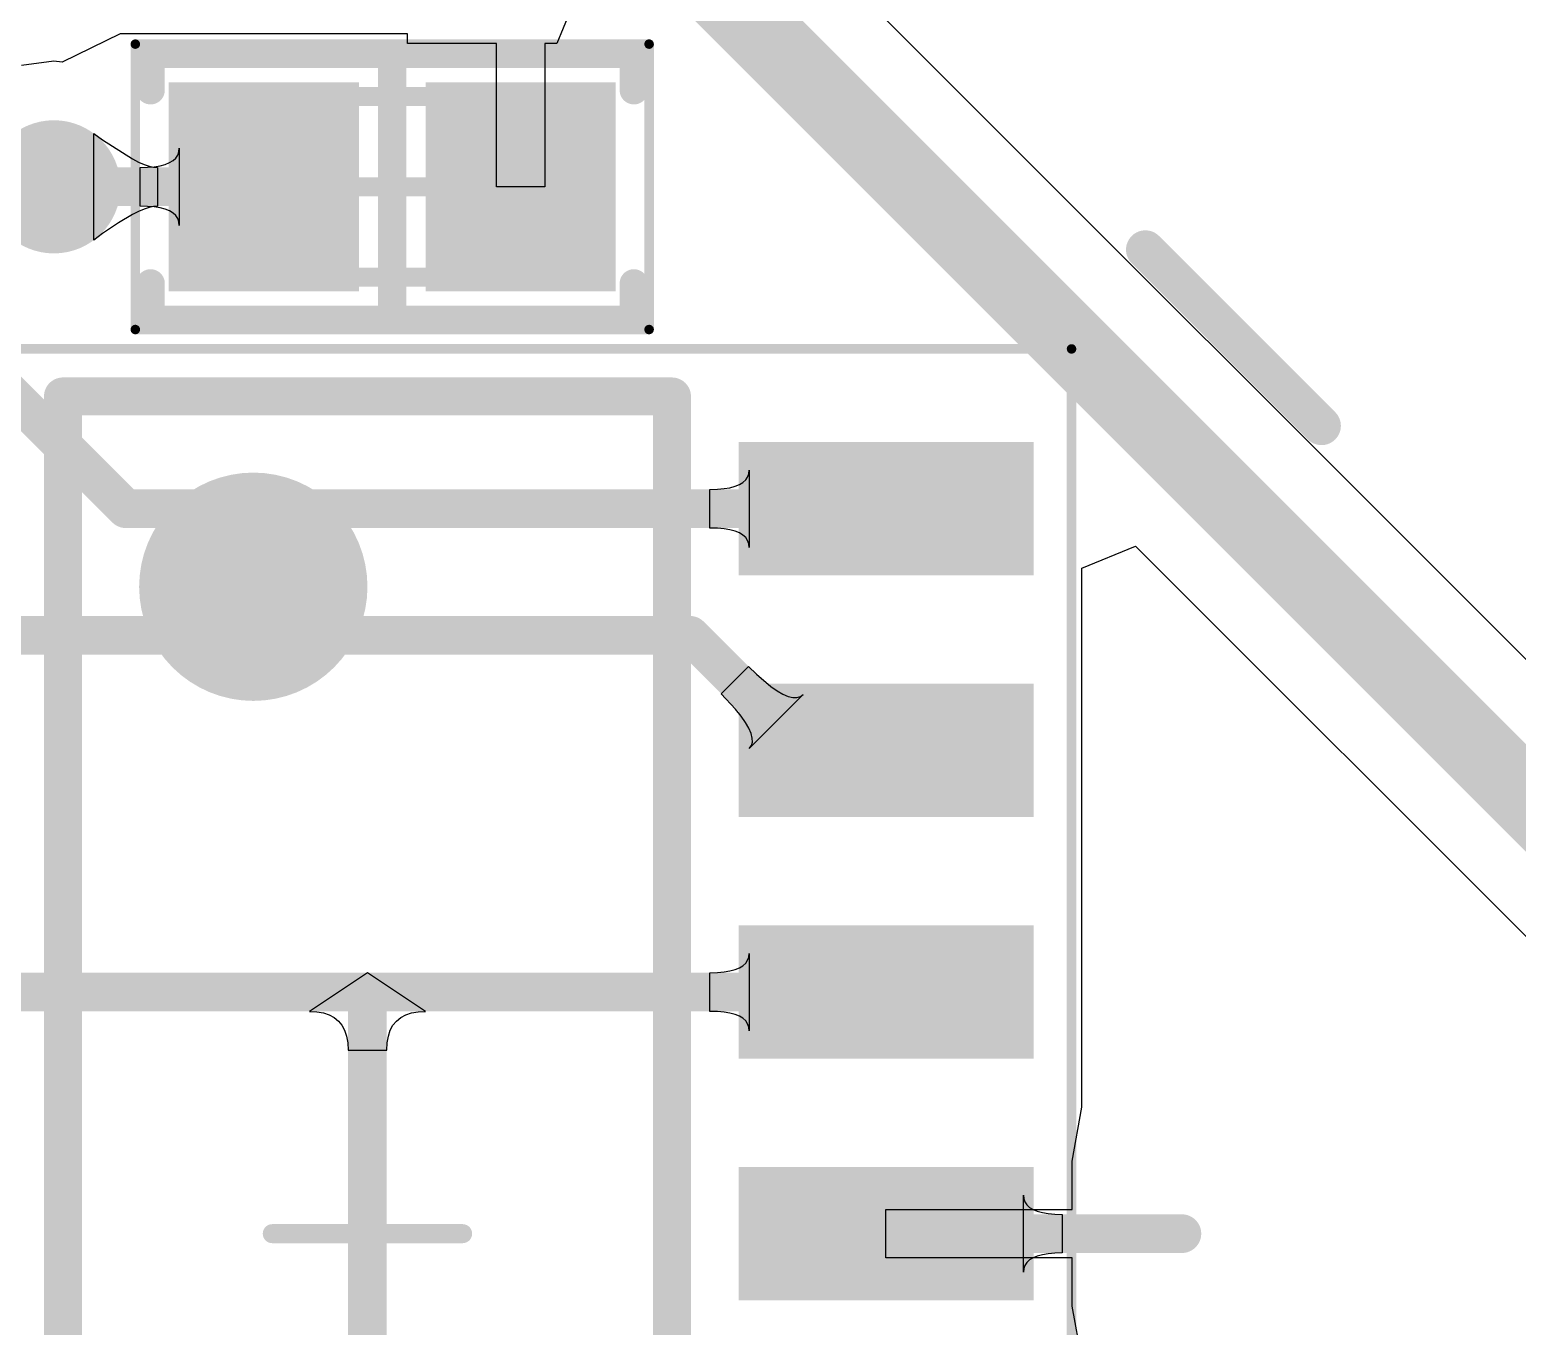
# Model space of a CAD drawing. Header units: inches. Extents: x -0.14 to 3.29, y -0.08 to 7.88.
# Drawn here: x 1.5802 to 1.888, y 7.3334 to 7.6016 of the extents above; entities that cross this region are included whole.
import ezdxf

# ---------------------------------------------------------------- set-up
doc = ezdxf.new("R2010")
doc.units = ezdxf.units.IN
doc.header["$MEASUREMENT"] = 0
for name, color, linetype in [('Bottom Layer', 5, 'Continuous'), ('Top 3D Body', 56, 'Continuous'), ('Top Courtyard', 56, 'Continuous'), ('Top Layer', 1, 'Continuous'), ('Top Overlay', 2, 'Continuous'), ('Top Paste', 8, 'Continuous'), ('Top Solder', 216, 'Continuous'), ('Via Holes', 16, 'Continuous')]:
    doc.layers.add(name, color=color, linetype=linetype)

# ---------------------------------------------------------------- blocks, each defined once
blk = doc.blocks.new('34355DA5_B1DA_47C2_A88A_ECF82120A4F7_259')
at = {"layer": 'Top Layer'}
for points in [[(0.07874, 0.13819), (0.07874, 0.16181), (0.13583, 0.16181), (0.13583, 0.13819)], [(0.07874, 0.08819), (0.07874, 0.11181), (0.13583, 0.11181), (0.13583, 0.08819)], [(0.07874, 0.03819), (0.07874, 0.06181), (0.13583, 0.06181), (0.13583, 0.03819)], [(0.07874, -0.01181), (0.07874, 0.01181), (0.13583, 0.01181), (0.13583, -0.01181)]]:
    blk.add_hatch(color=1, dxfattribs=at).paths.add_polyline_path(points)
at = {"layer": 'Top Paste'}
for points in [[(0.07874, 0.13819), (0.07874, 0.16181), (0.13583, 0.16181), (0.13583, 0.13819)], [(0.07874, 0.08819), (0.07874, 0.11181), (0.13583, 0.11181), (0.13583, 0.08819)], [(0.07874, 0.03819), (0.07874, 0.06181), (0.13583, 0.06181), (0.13583, 0.03819)], [(0.07874, -0.01181), (0.07874, 0.01181), (0.13583, 0.01181), (0.13583, -0.01181)]]:
    blk.add_hatch(color=8, dxfattribs=at).paths.add_polyline_path(points)
at = {"layer": 'Top Solder'}
for points in [[(0.07677, 0.13622), (0.07677, 0.16378), (0.1378, 0.16378), (0.1378, 0.13622)], [(0.07677, 0.08622), (0.07677, 0.11378), (0.1378, 0.11378), (0.1378, 0.08622)], [(0.07677, 0.03622), (0.07677, 0.06378), (0.1378, 0.06378), (0.1378, 0.03622)], [(0.07677, -0.01378), (0.07677, 0.01378), (0.1378, 0.01378), (0.1378, -0.01378)]]:
    blk.add_hatch(color=216, dxfattribs=at).paths.add_polyline_path(points)
at = {"layer": 'Top Courtyard'}
for points in [[(-0.14567, 0.18307, 0.00197, 0.00197, 0), (0.14567, 0.18307, 0.00197, 0.00197, 0)], [(0.14567, -0.18307, 0.00197, 0.00197, 0), (0.14567, 0.18307, 0.00197, 0.00197, 0)], [(0, -0.01969, 0.00394, 0.00394, 0), (0, 0.01968, 0.00394, 0.00394, 0)], [(-0.01968, 0, 0.00394, 0.00394, 0), (0.01969, 0, 0.00394, 0.00394, 0)]]:
    blk.add_lwpolyline(points, format="xyseb", dxfattribs=at)
for points in [[(0.14518, 0.18307, 0.000984, 0.000984, 1), (0.14616, 0.18307, 0.000984, 0.000984, 1)], [(0.14518, 0.18307, 0.000984, 0.000984, 1), (0.14616, 0.18307, 0.000984, 0.000984, 1)], [(-0.00098, 0.01968, 0.00197, 0.00197, 1), (0.00099, 0.01968, 0.00197, 0.00197, 1)], [(-0.02067, 0, 0.00197, 0.00197, 1), (-0.0187, 0, 0.00197, 0.00197, 1)], [(0.0187, 0, 0.00197, 0.00197, 1), (0.02067, 0, 0.00197, 0.00197, 1)], [(-0.00098, -0.01969, 0.00197, 0.00197, 1), (0.00099, -0.01969, 0.00197, 0.00197, 1)]]:
    blk.add_lwpolyline(points, format="xyseb", close=True, dxfattribs=at)
at = {"layer": 'Top Overlay'}
for points in [[(-0.06299, 0.17323, 0.00787, 0.00787, 0), (0.06299, 0.17323, 0.00787, 0.00787, 0)], [(-0.06299, -0.17323, 0.00787, 0.00787, 0), (-0.06299, 0.17323, 0.00787, 0.00787, 0)], [(0.06299, -0.17323, 0.00787, 0.00787, 0), (0.06299, 0.17323, 0.00787, 0.00787, 0)]]:
    blk.add_lwpolyline(points, format="xyseb", dxfattribs=at)
for points in [[(-0.06496, 0.17323, 0.00394, 0.00394, 1), (-0.06102, 0.17323, 0.00394, 0.00394, 1)], [(-0.06496, 0.17323, 0.00394, 0.00394, 1), (-0.06102, 0.17323, 0.00394, 0.00394, 1)], [(0.06103, 0.17323, 0.00394, 0.00394, 1), (0.06496, 0.17323, 0.00394, 0.00394, 1)], [(0.06103, 0.17323, 0.00394, 0.00394, 1), (0.06496, 0.17323, 0.00394, 0.00394, 1)], [(-0.01181, 0.13386, 0.02362, 0.02362, 1), (-0.03543, 0.13386, 0.02362, 0.02362, 1)], [(-0.04134, 0.13386, 0.01181, 0.01181, 1), (-0.02953, 0.13386, 0.01181, 0.01181, 1)], [(-0.01772, 0.13386, 0.01181, 0.01181, 1), (-0.00591, 0.13386, 0.01181, 0.01181, 1)]]:
    blk.add_lwpolyline(points, format="xyseb", close=True, dxfattribs=at)
blk = doc.blocks.new('CAP_0603_1608_474')
at = {"layer": 'Top Layer'}
for points in [[(-0.04429, -0.01969), (-0.04429, 0.01968), (-0.00886, 0.01968), (-0.00886, -0.01969)], [(0.00886, -0.01969), (0.00886, 0.01968), (0.04429, 0.01968), (0.04429, -0.01969)]]:
    blk.add_hatch(color=1, dxfattribs=at).paths.add_polyline_path(points)
at = {"layer": 'Top Paste'}
for points in [[(-0.04429, -0.01969), (-0.04429, 0.01968), (-0.00886, 0.01968), (-0.00886, -0.01969)], [(0.00886, -0.01969), (0.00886, 0.01968), (0.04429, 0.01968), (0.04429, -0.01969)]]:
    blk.add_hatch(color=8, dxfattribs=at).paths.add_polyline_path(points)
at = {"layer": 'Top Solder'}
for points in [[(-0.04626, -0.02165), (-0.04626, 0.02165), (-0.00689, 0.02165), (-0.00689, -0.02165)], [(0.00689, -0.02165), (0.00689, 0.02165), (0.04626, 0.02165), (0.04626, -0.02165)]]:
    blk.add_hatch(color=216, dxfattribs=at).paths.add_polyline_path(points)
at = {"layer": 'Top 3D Body'}
for points in [[(-0.03445, 0.0187, 0.00394, 0.00394, 0), (0.03445, 0.0187, 0.00394, 0.00394, 0)], [(-0.03445, -0.0187, 0.00394, 0.00394, 0), (-0.03445, 0.0187, 0.00394, 0.00394, 0)], [(0.03445, -0.0187, 0.00394, 0.00394, 0), (0.03445, 0.0187, 0.00394, 0.00394, 0)], [(-0.03445, -0.0187, 0.00394, 0.00394, 0), (0.03445, -0.0187, 0.00394, 0.00394, 0)]]:
    blk.add_lwpolyline(points, format="xyseb", dxfattribs=at)
for points in [[(-0.03543, 0.0187, 0.00197, 0.00197, 1), (-0.03346, 0.0187, 0.00197, 0.00197, 1)], [(-0.03543, 0.0187, 0.00197, 0.00197, 1), (-0.03346, 0.0187, 0.00197, 0.00197, 1)], [(0.03347, 0.0187, 0.00197, 0.00197, 1), (0.03543, 0.0187, 0.00197, 0.00197, 1)], [(0.03347, 0.0187, 0.00197, 0.00197, 1), (0.03543, 0.0187, 0.00197, 0.00197, 1)], [(-0.03543, -0.0187, 0.00197, 0.00197, 1), (-0.03346, -0.0187, 0.00197, 0.00197, 1)], [(-0.03543, -0.0187, 0.00197, 0.00197, 1), (-0.03346, -0.0187, 0.00197, 0.00197, 1)], [(0.03347, -0.0187, 0.00197, 0.00197, 1), (0.03543, -0.0187, 0.00197, 0.00197, 1)], [(0.03347, -0.0187, 0.00197, 0.00197, 1), (0.03543, -0.0187, 0.00197, 0.00197, 1)]]:
    blk.add_lwpolyline(points, format="xyseb", close=True, dxfattribs=at)
at = {"layer": 'Top Courtyard'}
for points in [[(-0.05315, 0.02953, 0.00197, 0.00197, 0), (0.05315, 0.02953, 0.00197, 0.00197, 0)], [(-0.05315, -0.02953, 0.00197, 0.00197, 0), (-0.05315, 0.02953, 0.00197, 0.00197, 0)], [(0.05315, -0.02953, 0.00197, 0.00197, 0), (0.05315, 0.02953, 0.00197, 0.00197, 0)], [(0, -0.0187, 0.00394, 0.00394, 0), (0, 0.0187, 0.00394, 0.00394, 0)], [(-0.0187, 0, 0.00394, 0.00394, 0), (0.0187, 0, 0.00394, 0.00394, 0)], [(-0.05315, -0.02953, 0.00197, 0.00197, 0), (0.05315, -0.02953, 0.00197, 0.00197, 0)]]:
    blk.add_lwpolyline(points, format="xyseb", dxfattribs=at)
for points in [[(-0.05364, 0.02953, 0.000984, 0.000984, 1), (-0.05266, 0.02953, 0.000984, 0.000984, 1)], [(-0.05364, 0.02953, 0.000984, 0.000984, 1), (-0.05266, 0.02953, 0.000984, 0.000984, 1)], [(0.05266, 0.02953, 0.000984, 0.000984, 1), (0.05364, 0.02953, 0.000984, 0.000984, 1)], [(0.05266, 0.02953, 0.000984, 0.000984, 1), (0.05364, 0.02953, 0.000984, 0.000984, 1)], [(-0.00098, 0.0187, 0.00197, 0.00197, 1), (0.00099, 0.0187, 0.00197, 0.00197, 1)], [(-0.01968, 0, 0.00197, 0.00197, 1), (-0.01772, 0, 0.00197, 0.00197, 1)], [(0.01772, 0, 0.00197, 0.00197, 1), (0.01969, 0, 0.00197, 0.00197, 1)], [(-0.00098, -0.0187, 0.00197, 0.00197, 1), (0.00099, -0.0187, 0.00197, 0.00197, 1)], [(-0.05364, -0.02953, 0.000984, 0.000984, 1), (-0.05266, -0.02953, 0.000984, 0.000984, 1)], [(-0.05364, -0.02953, 0.000984, 0.000984, 1), (-0.05266, -0.02953, 0.000984, 0.000984, 1)], [(0.05266, -0.02953, 0.000984, 0.000984, 1), (0.05364, -0.02953, 0.000984, 0.000984, 1)], [(0.05266, -0.02953, 0.000984, 0.000984, 1), (0.05364, -0.02953, 0.000984, 0.000984, 1)]]:
    blk.add_lwpolyline(points, format="xyseb", close=True, dxfattribs=at)
at = {"layer": 'Top Overlay'}
for points in [[(-0.05, 0.02, 0.00591, 0.00591, 0), (-0.05, 0.02756, 0.00591, 0.00591, 0)], [(-0.05, 0.02756, 0.00591, 0.00591, 0), (0.05, 0.02756, 0.00591, 0.00591, 0)], [(0, -0.02756, 0.00591, 0.00591, 0), (0, 0.02756, 0.00591, 0.00591, 0)], [(0.05, 0.02, 0.00591, 0.00591, 0), (0.05, 0.02756, 0.00591, 0.00591, 0)], [(-0.05, -0.02756, 0.00591, 0.00591, 0), (-0.05, -0.02, 0.00591, 0.00591, 0)], [(0.05, -0.02756, 0.00591, 0.00591, 0), (0.05, -0.02, 0.00591, 0.00591, 0)], [(-0.05, -0.02756, 0.00591, 0.00591, 0), (0.05, -0.02756, 0.00591, 0.00591, 0)]]:
    blk.add_lwpolyline(points, format="xyseb", dxfattribs=at)
for points in [[(-0.05147, 0.02756, 0.00295, 0.00295, 1), (-0.04852, 0.02756, 0.00295, 0.00295, 1)], [(-0.05147, 0.02756, 0.00295, 0.00295, 1), (-0.04852, 0.02756, 0.00295, 0.00295, 1)], [(-0.00147, 0.02756, 0.00295, 0.00295, 1), (0.00148, 0.02756, 0.00295, 0.00295, 1)], [(0.04853, 0.02756, 0.00295, 0.00295, 1), (0.05148, 0.02756, 0.00295, 0.00295, 1)], [(0.04853, 0.02756, 0.00295, 0.00295, 1), (0.05148, 0.02756, 0.00295, 0.00295, 1)], [(-0.05147, 0.02, 0.00295, 0.00295, 1), (-0.04852, 0.02, 0.00295, 0.00295, 1)], [(0.04853, 0.02, 0.00295, 0.00295, 1), (0.05148, 0.02, 0.00295, 0.00295, 1)], [(-0.05147, -0.02, 0.00295, 0.00295, 1), (-0.04852, -0.02, 0.00295, 0.00295, 1)], [(0.04853, -0.02, 0.00295, 0.00295, 1), (0.05148, -0.02, 0.00295, 0.00295, 1)], [(-0.05147, -0.02756, 0.00295, 0.00295, 1), (-0.04852, -0.02756, 0.00295, 0.00295, 1)], [(-0.05147, -0.02756, 0.00295, 0.00295, 1), (-0.04852, -0.02756, 0.00295, 0.00295, 1)], [(-0.00147, -0.02756, 0.00295, 0.00295, 1), (0.00148, -0.02756, 0.00295, 0.00295, 1)], [(0.04853, -0.02756, 0.00295, 0.00295, 1), (0.05148, -0.02756, 0.00295, 0.00295, 1)], [(0.04853, -0.02756, 0.00295, 0.00295, 1), (0.05148, -0.02756, 0.00295, 0.00295, 1)]]:
    blk.add_lwpolyline(points, format="xyseb", close=True, dxfattribs=at)

msp = doc.modelspace()

# ---------------------------------------------------------------- hatches: boundary and pattern name
at = {"layer": 'Bottom Layer'}
h = msp.add_hatch(color=5, dxfattribs=at)
edge = h.paths.add_edge_path()
edge.add_arc((1.5852, 7.56913), 0.01378, 0, 360)
at = {"layer": 'Top Layer'}
h = msp.add_hatch(color=1, dxfattribs=at)
edge = h.paths.add_edge_path()
edge.add_arc((1.5852, 7.56913), 0.01378, 0, 360)
at = {"layer": 'Via Holes'}
h = msp.add_hatch(color=7, dxfattribs=at)
edge = h.paths.add_edge_path()
edge.add_arc((1.5852, 7.56913), 0.00689, 0, 360)

# ---------------------------------------------------------------- linework, layer by layer
at = {"layer": 'Bottom Layer'}
msp.add_lwpolyline([(1.81102, 7.55613, 0.008, 0.008, 0), (1.84747, 7.51968, 0.008, 0.008, 0)], format="xyseb", dxfattribs=at)
for points in [[(1.80902, 7.55613, 0.004, 0.004, 1), (1.81302, 7.55613, 0.004, 0.004, 1)], [(1.84547, 7.51968, 0.004, 0.004, 1), (1.84947, 7.51968, 0.004, 0.004, 1)]]:
    msp.add_lwpolyline(points, format="xyseb", close=True, dxfattribs=at)
at = {"layer": 'Top Layer'}
for p, q in [((1.92363, 7.43746), (1.6696, 7.69149)), ((1.69387, 7.60991), (1.68928, 7.59882)), ((1.59891, 7.60082), (1.58691, 7.59491)), ((1.65834, 7.60082), (1.59891, 7.60082)), ((1.59891, 7.60082), (1.59891, 7.60082)), ((1.65834, 7.59882), (1.65834, 7.60082)), ((1.67677, 7.59882), (1.65834, 7.59882)), ((1.67677, 7.56913), (1.67677, 7.59882)), ((1.68928, 7.59882), (1.68677, 7.59882)), ((1.68677, 7.59882), (1.68677, 7.56913)), ((1.5852, 7.59513), (1.57847, 7.59425)), ((1.58691, 7.59491), (1.5852, 7.59513)), ((1.59347, 7.55811), (1.59347, 7.58015)), ((1.59347, 7.58015), (1.59529, 7.57882)), ((1.59529, 7.57882), (1.60144, 7.57489)), ((1.61106, 7.57637), (1.61115, 7.57713)), ((1.61115, 7.57713), (1.61115, 7.56113)), ((1.60144, 7.57489), (1.6027, 7.57426)), ((1.6027, 7.57426), (1.60386, 7.57376)), ((1.60822, 7.57377), (1.60912, 7.57413)), ((1.60912, 7.57413), (1.60985, 7.57457)), ((1.60985, 7.57457), (1.61041, 7.57509)), ((1.61041, 7.57509), (1.61082, 7.57569)), ((1.61082, 7.57569), (1.61106, 7.57637)), ((1.60303, 7.57313), (1.60457, 7.57317)), ((1.60303, 7.56513), (1.60303, 7.57313)), ((1.60386, 7.57376), (1.6049, 7.57341)), ((1.60457, 7.57317), (1.60595, 7.57329)), ((1.6049, 7.57341), (1.60583, 7.5732)), ((1.60583, 7.5732), (1.60665, 7.57313)), ((1.60595, 7.57329), (1.60717, 7.57349)), ((1.60665, 7.57313), (1.60665, 7.56513)), ((1.60717, 7.57349), (1.60822, 7.57377)), ((1.68677, 7.56913), (1.67677, 7.56913)), ((1.60457, 7.56509), (1.60303, 7.56513)), ((1.6049, 7.56485), (1.60386, 7.5645)), ((1.60595, 7.56497), (1.60457, 7.56509)), ((1.60583, 7.56506), (1.6049, 7.56485)), ((1.60665, 7.56513), (1.60583, 7.56506)), ((1.60717, 7.56477), (1.60595, 7.56497)), ((1.60822, 7.56449), (1.60717, 7.56477)), ((1.59858, 7.56169), (1.59529, 7.55945)), ((1.60144, 7.56338), (1.59858, 7.56169)), ((1.6027, 7.56401), (1.60144, 7.56338)), ((1.60386, 7.5645), (1.6027, 7.56401)), ((1.60912, 7.56413), (1.60822, 7.56449)), ((1.60985, 7.56369), (1.60912, 7.56413)), ((1.61041, 7.56317), (1.60985, 7.56369)), ((1.61082, 7.56257), (1.61041, 7.56317)), ((1.61106, 7.56189), (1.61082, 7.56257)), ((1.61115, 7.56113), (1.61106, 7.56189)), ((1.59529, 7.55945), (1.59347, 7.55811)), ((1.72873, 7.50908), (1.72898, 7.50976)), ((1.72898, 7.50976), (1.72906, 7.51052)), ((1.72906, 7.51052), (1.72906, 7.49452)), ((1.72094, 7.50652), (1.72248, 7.50656)), ((1.72094, 7.49852), (1.72094, 7.50652)), ((1.72248, 7.50656), (1.72386, 7.50668)), ((1.72386, 7.50668), (1.72508, 7.50688)), ((1.72508, 7.50688), (1.72614, 7.50716)), ((1.72614, 7.50716), (1.72703, 7.50752)), ((1.72703, 7.50752), (1.72776, 7.50796)), ((1.72776, 7.50796), (1.72833, 7.50848)), ((1.72833, 7.50848), (1.72873, 7.50908)), ((1.72248, 7.49848), (1.72094, 7.49852)), ((1.72386, 7.49836), (1.72248, 7.49848)), ((1.72508, 7.49816), (1.72386, 7.49836)), ((1.72614, 7.49788), (1.72508, 7.49816)), ((1.72703, 7.49752), (1.72614, 7.49788)), ((1.72776, 7.49708), (1.72703, 7.49752)), ((1.72833, 7.49656), (1.72776, 7.49708)), ((1.72873, 7.49596), (1.72833, 7.49656)), ((1.72898, 7.49528), (1.72873, 7.49596)), ((1.72906, 7.49452), (1.72898, 7.49528)), ((1.79791, 7.49019), (1.80899, 7.49479)), ((1.80899, 7.49479), (1.90091, 7.40287)), ((1.79791, 7.47871), (1.79791, 7.49019)), ((1.79791, 7.47633), (1.79791, 7.47871)), ((1.79791, 7.47871), (1.79791, 7.47871)), ((1.79791, 7.46671), (1.79791, 7.47633)), ((1.79791, 7.47633), (1.79791, 7.47633)), ((1.72328, 7.46421), (1.72894, 7.46987)), ((1.72894, 7.46987), (1.73059, 7.46827)), ((1.73059, 7.46827), (1.73355, 7.46576)), ((1.79791, 7.42871), (1.79791, 7.46671)), ((1.72625, 7.46102), (1.72328, 7.46421)), ((1.74025, 7.46409), (1.72906, 7.4529)), ((1.73355, 7.46576), (1.73485, 7.46484)), ((1.73485, 7.46484), (1.73604, 7.46415)), ((1.73604, 7.46415), (1.73711, 7.46369)), ((1.73711, 7.46369), (1.73807, 7.46345)), ((1.73807, 7.46345), (1.73891, 7.46344)), ((1.73891, 7.46344), (1.73964, 7.46365)), ((1.73964, 7.46365), (1.74025, 7.46409)), ((1.72739, 7.4596), (1.72625, 7.46102)), ((1.72831, 7.4583), (1.72739, 7.4596)), ((1.729, 7.45711), (1.72831, 7.4583)), ((1.72946, 7.45604), (1.729, 7.45711)), ((1.7297, 7.45508), (1.72946, 7.45604)), ((1.7295, 7.45351), (1.72971, 7.45424)), ((1.72971, 7.45424), (1.7297, 7.45508)), ((1.72906, 7.4529), (1.7295, 7.45351)), ((1.79791, 7.42633), (1.79791, 7.42871)), ((1.79791, 7.42871), (1.79791, 7.42871)), ((1.79791, 7.3855), (1.79791, 7.42633)), ((1.79791, 7.42633), (1.79791, 7.42633)), ((1.72703, 7.40752), (1.72776, 7.40796)), ((1.72776, 7.40796), (1.72833, 7.40848)), ((1.72833, 7.40848), (1.72873, 7.40908)), ((1.72873, 7.40908), (1.72898, 7.40976)), ((1.72898, 7.40976), (1.72906, 7.41052)), ((1.72906, 7.41052), (1.72906, 7.39452)), ((1.65008, 7.40652), (1.63808, 7.39852)), ((1.66208, 7.39852), (1.65008, 7.40652)), ((1.65008, 7.40652), (1.65008, 7.40652)), ((1.65008, 7.40652), (1.65008, 7.40652)), ((1.65008, 7.40652), (1.65008, 7.40652)), ((1.65008, 7.40652), (1.65008, 7.40652)), ((1.65008, 7.40652), (1.65008, 7.40652)), ((1.65008, 7.40652), (1.65008, 7.40652)), ((1.65008, 7.40652), (1.65008, 7.40652)), ((1.65008, 7.40652), (1.65008, 7.40652)), ((1.65008, 7.40652), (1.65008, 7.40652)), ((1.65008, 7.40652), (1.65008, 7.40652)), ((1.72094, 7.40652), (1.72248, 7.40656)), ((1.72094, 7.39852), (1.72094, 7.40652)), ((1.72248, 7.40656), (1.72386, 7.40668)), ((1.72386, 7.40668), (1.72508, 7.40688)), ((1.72508, 7.40688), (1.72614, 7.40716)), ((1.72614, 7.40716), (1.72703, 7.40752)), ((1.63808, 7.39852), (1.6396, 7.39844)), ((1.6396, 7.39844), (1.64096, 7.3982)), ((1.6592, 7.3982), (1.66056, 7.39844)), ((1.66056, 7.39844), (1.66208, 7.39852)), ((1.72248, 7.39848), (1.72094, 7.39852)), ((1.72386, 7.39836), (1.72248, 7.39848)), ((1.64096, 7.3982), (1.64216, 7.3978)), ((1.64216, 7.3978), (1.6432, 7.39724)), ((1.6432, 7.39724), (1.64408, 7.39652)), ((1.64408, 7.39652), (1.6448, 7.39564)), ((1.6448, 7.39564), (1.64536, 7.3946)), ((1.6548, 7.3946), (1.65536, 7.39564)), ((1.65536, 7.39564), (1.65608, 7.39652)), ((1.65608, 7.39652), (1.65696, 7.39724)), ((1.65696, 7.39724), (1.658, 7.3978)), ((1.658, 7.3978), (1.6592, 7.3982)), ((1.72508, 7.39816), (1.72386, 7.39836)), ((1.72614, 7.39788), (1.72508, 7.39816)), ((1.72703, 7.39752), (1.72614, 7.39788)), ((1.72776, 7.39708), (1.72703, 7.39752)), ((1.72833, 7.39656), (1.72776, 7.39708)), ((1.72873, 7.39596), (1.72833, 7.39656)), ((1.72898, 7.39528), (1.72873, 7.39596)), ((1.64536, 7.3946), (1.64576, 7.3934)), ((1.64576, 7.3934), (1.646, 7.39204)), ((1.65416, 7.39204), (1.6544, 7.3934)), ((1.6544, 7.3934), (1.6548, 7.3946)), ((1.72906, 7.39452), (1.72898, 7.39528)), ((1.646, 7.39204), (1.64608, 7.39052)), ((1.64608, 7.39052), (1.65408, 7.39052)), ((1.65408, 7.39052), (1.65416, 7.39204)), ((1.79791, 7.37871), (1.79791, 7.3855)), ((1.79591, 7.36754), (1.79791, 7.37871)), ((1.79591, 7.35752), (1.79591, 7.36754)), ((1.78579, 7.34452), (1.78579, 7.36052)), ((1.78579, 7.36052), (1.78587, 7.35976)), ((1.78587, 7.35976), (1.78611, 7.35908)), ((1.78611, 7.35908), (1.78651, 7.35848)), ((1.78651, 7.35848), (1.78707, 7.35796)), ((1.75736, 7.34752), (1.75736, 7.35752)), ((1.75736, 7.35752), (1.79591, 7.35752)), ((1.78707, 7.35796), (1.78779, 7.35752)), ((1.78779, 7.35752), (1.78867, 7.35716)), ((1.78867, 7.35716), (1.78971, 7.35688)), ((1.78971, 7.35688), (1.79091, 7.35668)), ((1.79091, 7.35668), (1.79227, 7.35656)), ((1.79227, 7.35656), (1.79379, 7.35652)), ((1.79379, 7.35652), (1.79379, 7.34852)), ((1.79591, 7.34752), (1.75736, 7.34752)), ((1.78651, 7.34656), (1.78611, 7.34596)), ((1.78707, 7.34708), (1.78651, 7.34656)), ((1.78779, 7.34752), (1.78707, 7.34708)), ((1.78867, 7.34788), (1.78779, 7.34752)), ((1.78971, 7.34816), (1.78867, 7.34788)), ((1.79091, 7.34836), (1.78971, 7.34816)), ((1.79227, 7.34848), (1.79091, 7.34836)), ((1.79379, 7.34852), (1.79227, 7.34848)), ((1.79591, 7.3375), (1.79591, 7.34752)), ((1.78587, 7.34528), (1.78579, 7.34452)), ((1.78611, 7.34596), (1.78587, 7.34528)), ((1.79791, 7.32633), (1.79591, 7.3375))]:
    msp.add_line(p, q, dxfattribs=at)
for points in [[(1.65527, 7.67717, 0.01575, 0.01575, 0), (1.91524, 7.4172, 0.01575, 0.01575, 0)], [(1.49173, 7.61091, 0.008, 0.008, 0), (1.60012, 7.50252, 0.008, 0.008, 0)], [(1.5852, 7.56913, 0.008, 0.008, 0), (1.62862, 7.56913, 0.008, 0.008, 0)], [(1.60012, 7.50252, 0.008, 0.008, 0), (1.75736, 7.50252, 0.008, 0.008, 0)], [(1.39799, 7.47633, 0.008, 0.008, 0), (1.71682, 7.47633, 0.008, 0.008, 0)], [(1.71682, 7.47633, 0.008, 0.008, 0), (1.74063, 7.45252, 0.008, 0.008, 0)], [(1.74063, 7.45252, 0.008, 0.008, 0), (1.75736, 7.45252, 0.008, 0.008, 0)], [(1.5428, 7.40252, 0.008, 0.008, 0), (1.65008, 7.40252, 0.008, 0.008, 0)], [(1.65008, 7.30252, 0.008, 0.008, 0), (1.65008, 7.40252, 0.008, 0.008, 0)], [(1.65008, 7.40252, 0.008, 0.008, 0), (1.75736, 7.40252, 0.008, 0.008, 0)], [(1.75736, 7.35252, 0.008, 0.008, 0), (1.81858, 7.35252, 0.008, 0.008, 0)]]:
    msp.add_lwpolyline(points, format="xyseb", dxfattribs=at)
for points in [[(1.5832, 7.56913, 0.004, 0.004, 1), (1.5872, 7.56913, 0.004, 0.004, 1)], [(1.62662, 7.56913, 0.004, 0.004, 1), (1.63062, 7.56913, 0.004, 0.004, 1)], [(1.59812, 7.50252, 0.004, 0.004, 1), (1.60212, 7.50252, 0.004, 0.004, 1)], [(1.59812, 7.50252, 0.004, 0.004, 1), (1.60212, 7.50252, 0.004, 0.004, 1)], [(1.75536, 7.50252, 0.004, 0.004, 1), (1.75936, 7.50252, 0.004, 0.004, 1)], [(1.71482, 7.47633, 0.004, 0.004, 1), (1.71882, 7.47633, 0.004, 0.004, 1)], [(1.71482, 7.47633, 0.004, 0.004, 1), (1.71882, 7.47633, 0.004, 0.004, 1)], [(1.73863, 7.45252, 0.004, 0.004, 1), (1.74263, 7.45252, 0.004, 0.004, 1)], [(1.73863, 7.45252, 0.004, 0.004, 1), (1.74263, 7.45252, 0.004, 0.004, 1)], [(1.75536, 7.45252, 0.004, 0.004, 1), (1.75936, 7.45252, 0.004, 0.004, 1)], [(1.64808, 7.40252, 0.004, 0.004, 1), (1.65208, 7.40252, 0.004, 0.004, 1)], [(1.64808, 7.40252, 0.004, 0.004, 1), (1.65208, 7.40252, 0.004, 0.004, 1)], [(1.64808, 7.40252, 0.004, 0.004, 1), (1.65208, 7.40252, 0.004, 0.004, 1)], [(1.75536, 7.40252, 0.004, 0.004, 1), (1.75936, 7.40252, 0.004, 0.004, 1)], [(1.75536, 7.35252, 0.004, 0.004, 1), (1.75936, 7.35252, 0.004, 0.004, 1)], [(1.81658, 7.35252, 0.004, 0.004, 1), (1.82058, 7.35252, 0.004, 0.004, 1)]]:
    msp.add_lwpolyline(points, format="xyseb", close=True, dxfattribs=at)

# ---------------------------------------------------------------- block references
for name, p in [('CAP_0603_1608_474', (1.6552, 7.56913)), ('34355DA5_B1DA_47C2_A88A_ECF82120A4F7_259', (1.65008, 7.35252))]:
    msp.add_blockref(name, p)

doc.saveas('drawing.dxf')
